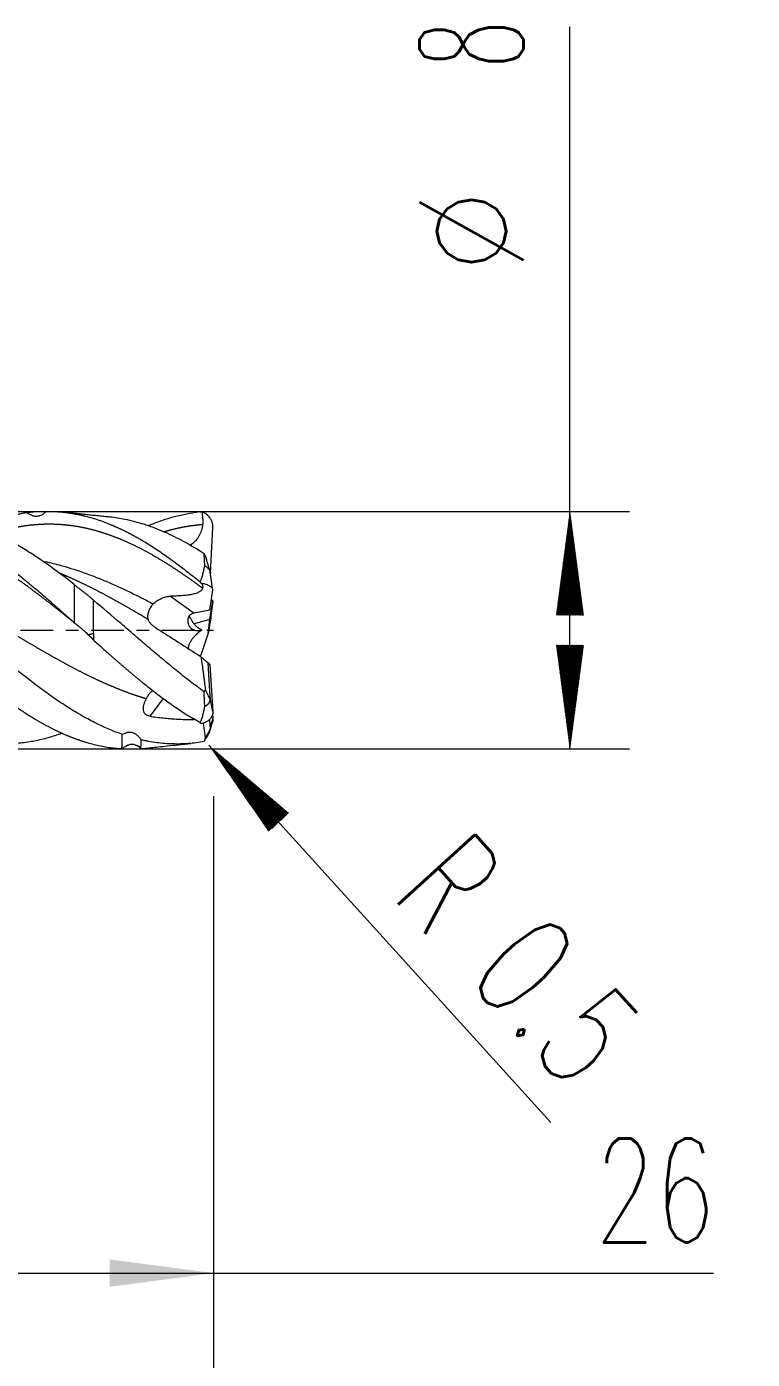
# Model space of a CAD drawing. Header units: millimetres. Extents: x -49 to 55, y -62 to 28.
# Drawn here: x 30.7 to 55.14, y -24.55 to 20.32 of the extents above; entities that cross this region are included whole.
import ezdxf

# ---------------------------------------------------------------- set-up
doc = ezdxf.new("R2010")
doc.units = ezdxf.units.MM
doc.linetypes.add('CENTER', pattern=[47.5, 22, -8.5, 8.5, -8.5])
for name, color, linetype in [('1', 4, 'Continuous'), ('2', 7, 'Continuous'), ('SK2', 7, 'Continuous'), ('SK4', 2, 'CENTER')]:
    doc.layers.add(name, color=color, linetype=linetype)
doc.styles.add('iso_b_vert', font='simplex.shx')
doc.dimstyles.get("Standard").update_dxf_attribs({"dimtxt": 0.18, "dimasz": 0.18, "dimexe": 0.18, "dimexo": 0.0625, "dimgap": 0.09, "dimtad": 1, "dimzin": 0, "dimdsep": 52, "dimtxsty": 'Standard', "dimcen": 0.09, "dimadec": 0, "dimazin": 0, "dimtfac": 1, "dimtdec": 4, "dimtofl": 0, "dimtmove": 0, "dimatfit": 3, "dimfxl": 1, "dimtolj": 1, "dimtzin": 0, "dimarcsym": 0})

# ---------------------------------------------------------------- blocks, each defined once
blk = doc.blocks.new('_U0')
at = {"layer": 'SK2', "lineweight": 13}
for p, q in [((0, -1.5875), (0, -45.142813)), ((37, -5.6375), (37, -45.142813)), ((37, -43.142813), (0, -43.142813))]:
    blk.add_line(p, q, dxfattribs=at)
at = {"layer": 'SK2', "lineweight": 18}
for points in [[(0, -43.142813), (3.499998, -42.682029), (3.500002, -43.603596)], [(37, -43.142813), (33.500002, -43.603596), (33.499998, -42.682029)]]:
    blk.add_solid(points, dxfattribs=at)
at = {"layer": 'SK2', "lineweight": 18, "insert": (16.595034, -42.110179), "char_height": 3.5, "attachment_point": 7, "line_spacing_factor": 1.084337, "style": 'iso_b_vert'}
blk.add_mtext('\\W0.6740;37', dxfattribs=at)
blk = doc.blocks.new('_U1')
at = {"layer": '2', "lineweight": 13}
for p, q in [((11, -5.6375), (11, -23.642813)), ((37, -5.6375), (37, -23.642813)), ((11, -21.642813), (53.838117, -21.642813))]:
    blk.add_line(p, q, dxfattribs=at)
at = {"layer": '2', "lineweight": 18}
for points in [[(11, -21.642813), (14.499998, -21.182029), (14.500002, -22.103596)], [(37, -21.642813), (33.500002, -22.103596), (33.499998, -21.182029)]]:
    blk.add_solid(points, dxfattribs=at)
at = {"layer": '2', "lineweight": 18, "insert": (49.842684, -20.610179), "char_height": 3.5, "attachment_point": 7, "line_spacing_factor": 1.084337, "style": 'iso_b_vert'}
blk.add_mtext('\\W0.6740;26', dxfattribs=at)
blk = doc.blocks.new('_U2')
at = {"layer": 'SK2', "lineweight": 13}
for p, q in [((0.997679, -5.3875), (0.997679, -38.142813)), ((37, -5.6375), (37, -38.142813)), ((37, -36.142813), (0.997679, -36.142813))]:
    blk.add_line(p, q, dxfattribs=at)
at = {"layer": 'SK2', "lineweight": 18}
for points in [[(0.997679, -36.142813), (4.497677, -35.682029), (4.497681, -36.603596)], [(37, -36.142813), (33.500002, -36.603596), (33.499998, -35.682029)]]:
    blk.add_solid(points, dxfattribs=at)
at = {"layer": 'SK2', "lineweight": 18, "insert": (17.093873, -35.110179), "char_height": 3.5, "attachment_point": 7, "line_spacing_factor": 1.084337, "style": 'iso_b_vert'}
blk.add_mtext('\\W0.6740;36', dxfattribs=at)

msp = doc.modelspace()

# ---------------------------------------------------------------- hatches: boundary and pattern name
at = {"layer": '2', "lineweight": 13}
h = msp.add_hatch(dxfattribs=at)
h.set_pattern_fill('ANSI31', color=256, scale=0.0062, style=0)
h.paths.add_polyline_path([(49, 4), (49.461, 0.5), (48.539, 0.5)])
h = msp.add_hatch(dxfattribs=at)
h.set_pattern_fill('ANSI31', color=256, scale=0.0062, style=0)
h.paths.add_polyline_path([(49, -4), (48.539, -0.5), (49.461, -0.5)])
at = {"layer": 'SK2', "lineweight": 13}
h = msp.add_hatch(dxfattribs=at)
h.set_pattern_fill('ANSI31', color=256, scale=0.0062, style=0)
h.paths.add_polyline_path([(36.836, -3.87), (39.529, -6.152), (38.847, -6.772)])

# ---------------------------------------------------------------- linework, layer by layer
at = {"layer": '1', "lineweight": 18}
for p, q in [((36.89, 1.92), (36.972, 3.461)), ((36.872, 0.669), (36.972, 1.353)), ((36.869, 0.37), (36.972, 0.963)), ((36.872, 0.669), (36.342, 0.57)), ((36.362, 0.22), (36.869, 0.37)), ((36.811, -0.118), (36.869, 0.37)), ((36.886, 0.308), (36.811, -0.118)), ((36.574, -0.83), (36.811, -0.118)), ((36.574, -0.896), (36.811, -1.096)), ((36.811, -1.096), (36.869, -1.171)), ((36.886, -2.237), (36.811, -1.096)), ((36.869, -1.171), (36.972, -2.741)), ((36.886, -3.187), (36.874, -2.998)), ((36.962, -2.81), (36.972, -2.975))]:
    msp.add_line(p, q, dxfattribs=at)
at = {"layer": '1', "lineweight": 13}
for p, q in [((35.546, 1.143), (36.342, 0.57)), ((36.333, 0.233), (36.362, 0.22)), ((35.299, -2.295), (34.852, -2.898))]:
    msp.add_line(p, q, dxfattribs=at)
at = {"layer": '1', "lineweight": 18}
msp.add_ellipse((36.496, -0.174), major_axis=(0.168, -0.741), ratio=0.694385, start_param=3.114571, end_param=-3.004277, dxfattribs=at)
for points, degree, knots in [([(24.951, 3.957), (25.227, 3.993), (25.5, 4.007), (26.048, 3.987), (26.322, 3.955), (26.634, 3.893), (26.668, 3.886), (26.738, 3.87), (26.772, 3.862), (26.877, 3.837), (27.085, 3.783), (27.292, 3.716), (27.5, 3.641), (27.569, 3.615), (27.708, 3.56), (27.777, 3.531), (27.986, 3.44), (28.124, 3.374), (28.332, 3.269), (28.402, 3.232), (28.541, 3.157), (28.61, 3.118), (28.818, 2.998), (28.957, 2.914), (29.235, 2.737), (29.374, 2.644), (29.651, 2.452), (29.79, 2.352), (30.068, 2.145), (30.207, 2.038), (30.484, 1.819), (30.623, 1.707), (30.9, 1.478), (31.039, 1.361), (31.317, 1.123), (31.456, 1.002), (31.595, 0.88)], 3, [0, 0, 0, 0, 0.125, 0.125, 0.25, 0.25, 0.265625, 0.265625, 0.28125, 0.28125, 0.3125, 0.375, 0.375, 0.40625, 0.40625, 0.4375, 0.4375, 0.5, 0.5, 0.53125, 0.53125, 0.5625, 0.5625, 0.625, 0.625, 0.6875, 0.6875, 0.75, 0.75, 0.8125, 0.8125, 0.875, 0.875, 0.9375, 0.9375, 1, 1, 1, 1]), ([(32.306, 1.535), (31.998, 1.778), (31.693, 2.008), (31.236, 2.33), (31.083, 2.433), (30.778, 2.631), (30.625, 2.725), (30.394, 2.86), (30.317, 2.904), (30.202, 2.968), (30.163, 2.989), (30.086, 3.03), (29.893, 3.132), (29.701, 3.224), (29.396, 3.359), (29.243, 3.42), (28.939, 3.531), (28.786, 3.58), (28.481, 3.666), (28.328, 3.703), (28.097, 3.748), (28.02, 3.761), (27.905, 3.779), (27.866, 3.784), (27.789, 3.794), (27.74, 3.8), (27.692, 3.805), (27.683, 3.806)], 3, [0, 0, 0, 0, 0.198758, 0.198758, 0.298137, 0.298137, 0.397516, 0.397516, 0.447205, 0.447205, 0.47205, 0.47205, 0.496894, 0.596273, 0.596273, 0.695652, 0.695652, 0.795031, 0.795031, 0.89441, 0.89441, 0.944099, 0.944099, 0.968944, 0.968944, 0.993789, 1, 1, 1, 1]), ([(31.168, 3.861), (31.13, 3.845), (31.09, 3.835), (31.04, 3.83), (31.03, 3.83), (31.01, 3.83), (31, 3.83), (30.969, 3.833), (30.949, 3.837), (30.92, 3.846), (30.91, 3.849), (30.896, 3.855), (30.891, 3.857), (30.881, 3.862), (30.877, 3.864), (30.853, 3.876), (30.834, 3.885), (30.777, 3.912), (30.74, 3.931), (30.702, 3.948)], 3, [0, 0, 0, 0, 0.25, 0.25, 0.3125, 0.3125, 0.375, 0.375, 0.5, 0.5, 0.5625, 0.5625, 0.59375, 0.59375, 0.625, 0.625, 0.75, 0.75, 1, 1, 1, 1]), ([(31.168, 3.861), (31.186, 3.868), (31.203, 3.876), (31.236, 3.895), (31.252, 3.906), (31.283, 3.929), (31.298, 3.942), (31.326, 3.969), (31.339, 3.984), (31.351, 4)], 3, [0, 0, 0, 0, 0.25, 0.25, 0.5, 0.5, 0.75, 0.75, 1, 1, 1, 1]), ([(31.595, 3.997), (31.606, 3.996), (31.628, 3.996), (31.662, 3.994), (31.696, 3.992), (31.73, 3.99), (31.764, 3.988), (31.799, 3.985), (31.833, 3.983), (31.867, 3.98), (31.902, 3.976), (31.936, 3.973), (31.971, 3.969), (32.006, 3.965), (32.041, 3.961), (32.076, 3.956), (32.111, 3.951), (32.146, 3.946), (32.181, 3.941), (32.217, 3.935), (32.252, 3.93), (32.288, 3.924), (32.324, 3.917), (32.36, 3.91), (32.396, 3.903), (32.432, 3.896), (32.468, 3.889), (32.504, 3.881), (32.541, 3.873), (32.577, 3.865), (32.614, 3.856), (32.651, 3.847), (32.675, 3.841), (32.688, 3.838)], 3, [0, 0, 0, 0, 0.030852, 0.061791, 0.09282, 0.123938, 0.155145, 0.186443, 0.217831, 0.249311, 0.280883, 0.312547, 0.344304, 0.376155, 0.408101, 0.440141, 0.472276, 0.504508, 0.536836, 0.569262, 0.601786, 0.634409, 0.667132, 0.699955, 0.732878, 0.765904, 0.799032, 0.832264, 0.865599, 0.89904, 0.932587, 0.96624, 1, 1, 1, 1]), ([(32.688, 3.838), (32.762, 3.819), (32.836, 3.798), (32.984, 3.755), (33.058, 3.731), (33.28, 3.656), (33.428, 3.599), (33.576, 3.537)], 3, [0, 0, 0, 0, 0.25, 0.25, 0.5, 0.5, 1, 1, 1, 1]), ([(36.674, 2.578), (36.452, 2.72), (36.231, 2.851), (35.789, 3.092), (35.569, 3.201), (35.237, 3.347), (35.126, 3.392), (34.959, 3.456), (34.903, 3.477), (34.791, 3.516), (34.735, 3.535), (34.456, 3.626), (34.235, 3.684), (33.84, 3.763), (33.668, 3.789), (33.495, 3.806)], 3, [0, 0, 0, 0, 0.209101, 0.209101, 0.418202, 0.418202, 0.522753, 0.522753, 0.575028, 0.575028, 0.627303, 0.627303, 0.836405, 0.836405, 1, 1, 1, 1]), ([(34.798, 3.518), (34.881, 3.554), (34.964, 3.588), (35.118, 3.647), (35.188, 3.672), (35.327, 3.72), (35.397, 3.743), (35.537, 3.786), (35.607, 3.805), (35.747, 3.842), (35.817, 3.859), (36.026, 3.906), (36.166, 3.932), (36.306, 3.951)], 3, [0, 0, 0, 0, 0.166044, 0.166044, 0.305037, 0.305037, 0.444029, 0.444029, 0.583022, 0.583022, 0.722015, 0.722015, 1, 1, 1, 1]), ([(36.972, 3.461), (36.974, 3.49), (36.973, 3.519), (36.966, 3.576), (36.96, 3.604), (36.943, 3.66), (36.932, 3.686), (36.914, 3.725), (36.907, 3.737), (36.892, 3.762), (36.884, 3.774), (36.859, 3.809), (36.84, 3.831), (36.799, 3.871), (36.777, 3.889), (36.73, 3.922), (36.705, 3.936), (36.653, 3.96), (36.626, 3.969), (36.598, 3.976)], 3, [0, 0, 0, 0, 0.125, 0.125, 0.25, 0.25, 0.375, 0.375, 0.4375, 0.4375, 0.5, 0.5, 0.625, 0.625, 0.75, 0.75, 0.875, 0.875, 1, 1, 1, 1]), ([(36.598, 3.976), (36.605, 3.942), (36.611, 3.908), (36.621, 3.839), (36.625, 3.804), (36.633, 3.7), (36.634, 3.63), (36.627, 3.561)], 3, [0, 0, 0, 0, 0.25, 0.25, 0.5, 0.5, 1, 1, 1, 1]), ([(24.06, 3.351), (24.091, 3.36), (24.194, 3.388), (24.37, 3.432), (24.594, 3.481), (24.891, 3.53), (25.206, 3.563), (25.521, 3.579), (25.812, 3.578), (26.127, 3.559), (26.442, 3.524), (26.757, 3.469), (27.072, 3.398), (27.387, 3.309), (27.702, 3.203), (27.993, 3.092), (28.308, 2.956), (28.623, 2.806), (28.938, 2.641), (29.228, 2.477), (29.543, 2.288), (29.858, 2.087), (30.149, 1.893), (30.464, 1.673), (30.803, 1.426), (31.118, 1.19), (31.409, 0.966), (31.706, 0.734), (31.93, 0.556), (32.082, 0.435), (32.185, 0.352), (32.239, 0.309)], 5, [0, 0, 0, 0, 0, 0, 0.018678, 0.063113, 0.107547, 0.13717, 0.181605, 0.211228, 0.255662, 0.285285, 0.32972, 0.374154, 0.403777, 0.448212, 0.477835, 0.522269, 0.551892, 0.596327, 0.640761, 0.670384, 0.700007, 0.744442, 0.788876, 0.818499, 0.862934, 0.907368, 0.936991, 0.966614, 1, 1, 1, 1, 1, 1]), ([(29.615, 3.272), (29.649, 3.283), (29.756, 3.317), (29.936, 3.37), (30.164, 3.429), (30.464, 3.491), (30.803, 3.542), (31.118, 3.57), (31.409, 3.58), (31.724, 3.574), (32.039, 3.55), (32.33, 3.512), (32.645, 3.454), (32.96, 3.378), (33.275, 3.286), (33.566, 3.186), (33.88, 3.062), (34.195, 2.923), (34.51, 2.769), (34.825, 2.602), (35.14, 2.42), (35.455, 2.227), (35.746, 2.039), (36.048, 1.834), (36.278, 1.673), (36.459, 1.542), (36.567, 1.462), (36.627, 1.418)], 5, [0, 0, 0, 0, 0, 0, 0.02429, 0.076122, 0.127955, 0.16251, 0.214343, 0.266176, 0.300731, 0.335286, 0.387119, 0.438952, 0.473507, 0.52534, 0.559895, 0.611728, 0.646283, 0.698116, 0.749949, 0.784504, 0.836337, 0.870892, 0.922725, 0.95728, 1, 1, 1, 1, 1, 1]), ([(33.576, 3.537), (33.587, 3.532), (33.61, 3.523), (33.644, 3.508), (33.677, 3.494), (33.711, 3.479), (33.744, 3.464), (33.777, 3.449), (33.81, 3.434), (33.842, 3.419), (33.874, 3.404), (33.906, 3.388), (33.938, 3.373), (33.97, 3.358), (34.001, 3.342), (34.032, 3.327), (34.063, 3.311), (34.094, 3.296), (34.124, 3.28), (34.154, 3.265), (34.184, 3.249), (34.214, 3.233), (34.243, 3.218), (34.272, 3.202), (34.301, 3.186), (34.33, 3.171), (34.358, 3.155), (34.387, 3.139), (34.414, 3.124), (34.442, 3.108), (34.47, 3.093), (34.497, 3.077), (34.524, 3.061), (34.55, 3.046), (34.577, 3.031), (34.603, 3.015), (34.62, 3.005), (34.629, 3)], 3, [0, 0, 0, 0, 0.032398, 0.06458, 0.096546, 0.128295, 0.159826, 0.191138, 0.222231, 0.253103, 0.283753, 0.314181, 0.344386, 0.374367, 0.404122, 0.433652, 0.462955, 0.49203, 0.520877, 0.549494, 0.577881, 0.606036, 0.633959, 0.66165, 0.689106, 0.716327, 0.743313, 0.770062, 0.796573, 0.822846, 0.848879, 0.874672, 0.900224, 0.925533, 0.9506, 0.975422, 1, 1, 1, 1]), ([(35.315, 3.309), (35.348, 3.319), (35.429, 3.343), (35.583, 3.387), (35.786, 3.437), (36.048, 3.491), (36.278, 3.526), (36.459, 3.546), (36.567, 3.556), (36.627, 3.561)], 5, [0, 0, 0, 0, 0, 0, 0.125484, 0.310126, 0.587089, 0.771731, 1, 1, 1, 1, 1, 1]), ([(36.627, 3.561), (36.621, 3.495), (36.609, 3.43), (36.583, 3.335), (36.572, 3.304), (36.553, 3.258), (36.546, 3.243), (36.532, 3.213), (36.495, 3.139), (36.447, 3.073), (36.381, 2.999), (36.358, 2.975), (36.309, 2.931), (36.284, 2.909), (36.237, 2.874), (36.216, 2.859), (36.195, 2.844)], 3, [0, 0, 0, 0, 0.227454, 0.227454, 0.34118, 0.34118, 0.398044, 0.398044, 0.454907, 0.682361, 0.682361, 0.796088, 0.796088, 0.909814, 0.909814, 1, 1, 1, 1]), ([(34.629, 3), (34.769, 2.916), (34.908, 2.829), (35.118, 2.691), (35.188, 2.644), (35.327, 2.549), (35.397, 2.5), (35.537, 2.4), (35.607, 2.35), (35.747, 2.247), (35.817, 2.194), (36.026, 2.035), (36.166, 1.925), (36.306, 1.813)], 3, [0, 0, 0, 0, 0.25, 0.25, 0.375, 0.375, 0.5, 0.5, 0.625, 0.625, 0.75, 0.75, 1, 1, 1, 1]), ([(31.246, 2.326), (31.431, 2.288), (31.616, 2.244), (32.062, 2.125), (32.324, 2.043), (32.654, 1.928), (32.72, 1.904), (32.852, 1.855), (33.049, 1.78), (33.51, 1.593), (33.904, 1.414), (34.234, 1.255), (34.3, 1.223), (34.432, 1.158), (34.63, 1.059), (34.827, 0.957), (34.959, 0.888)], 3, [0, 0, 0, 0, 0.150923, 0.150923, 0.363193, 0.363193, 0.41626, 0.41626, 0.469327, 0.575462, 0.787731, 0.787731, 0.840798, 0.840798, 0.893865, 1, 1, 1, 1]), ([(36.715, 2.508), (36.713, 2.513), (36.711, 2.518), (36.706, 2.528), (36.703, 2.534), (36.696, 2.546), (36.692, 2.552), (36.684, 2.565), (36.679, 2.571), (36.674, 2.578)], 3, [0, 0, 0, 0, 0.25, 0.25, 0.5, 0.5, 0.75, 0.75, 1, 1, 1, 1]), ([(36.704, 2.174), (36.697, 2.246), (36.693, 2.316), (36.688, 2.417), (36.686, 2.45), (36.681, 2.515), (36.678, 2.547), (36.674, 2.578)], 3, [0, 0, 0, 0, 0.5, 0.5, 0.75, 0.75, 1, 1, 1, 1]), ([(26.43, 1.936), (26.431, 1.936), (26.48, 1.916), (26.602, 1.865), (26.773, 1.792), (27.016, 1.682), (27.307, 1.544), (27.622, 1.387), (27.937, 1.223), (28.252, 1.053), (28.567, 0.878), (28.882, 0.698), (29.197, 0.514), (29.487, 0.342), (29.802, 0.155), (30.117, -0.033), (30.432, -0.222), (30.723, -0.394), (31.038, -0.579), (31.353, -0.762), (31.644, -0.927), (31.959, -1.101), (32.298, -1.282), (32.613, -1.444), (32.904, -1.587), (33.219, -1.733), (33.534, -1.872), (33.824, -1.992), (34.127, -2.107), (34.382, -2.195), (34.563, -2.253), (34.672, -2.286), (34.733, -2.304)], 5, [0, 0, 0, 0, 0, 0, 0.000518, 0.029701, 0.073477, 0.10266, 0.146435, 0.175619, 0.219394, 0.263169, 0.292353, 0.336128, 0.365312, 0.409087, 0.43827, 0.482046, 0.525821, 0.555005, 0.584188, 0.627963, 0.671739, 0.700922, 0.744697, 0.788473, 0.817656, 0.84684, 0.890615, 0.93439, 0.963574, 1, 1, 1, 1, 1, 1]), ([(33.906, -3.502), (33.601, -3.395), (33.296, -3.263), (32.836, -3.032), (32.683, -2.948), (32.49, -2.837), (32.451, -2.815), (32.374, -2.769), (32.258, -2.7), (31.989, -2.533), (31.76, -2.38), (31.455, -2.168), (31.303, -2.058), (30.845, -1.717), (30.539, -1.476), (30.192, -1.192), (30.153, -1.161), (30.076, -1.097), (29.96, -1.001), (29.845, -0.905), (29.615, -0.711), (29.462, -0.581), (29.157, -0.32), (29.005, -0.188), (28.7, 0.075), (28.547, 0.207), (28.241, 0.47), (28.087, 0.601), (27.894, 0.765), (27.856, 0.797), (27.778, 0.862), (27.74, 0.895), (27.624, 0.991), (27.547, 1.055), (27.317, 1.245), (27.165, 1.369), (26.859, 1.612), (26.707, 1.73), (26.554, 1.846)], 3, [0, 0, 0, 0, 0.125, 0.125, 0.1875, 0.1875, 0.203125, 0.203125, 0.21875, 0.25, 0.3125, 0.3125, 0.375, 0.375, 0.5, 0.5, 0.515625, 0.515625, 0.53125, 0.5625, 0.5625, 0.625, 0.625, 0.6875, 0.6875, 0.75, 0.75, 0.8125, 0.8125, 0.828125, 0.828125, 0.84375, 0.84375, 0.875, 0.875, 0.9375, 0.9375, 1, 1, 1, 1]), ([(31.776, 1.938), (31.822, 1.919), (31.917, 1.88), (32.084, 1.808), (32.324, 1.702), (32.613, 1.566), (32.904, 1.422), (33.219, 1.259), (33.534, 1.09), (33.824, 0.929), (34.139, 0.751), (34.407, 0.596), (34.601, 0.482), (34.723, 0.41), (34.796, 0.366), (34.797, 0.366)], 5, [0, 0, 0, 0, 0, 0, 0.076635, 0.156828, 0.277117, 0.397407, 0.4776, 0.557793, 0.678083, 0.798372, 0.878566, 0.998855, 1, 1, 1, 1, 1, 1]), ([(36.538, 1.624), (36.541, 1.626), (36.544, 1.628), (36.548, 1.633), (36.551, 1.636), (36.556, 1.644), (36.559, 1.649), (36.568, 1.666), (36.573, 1.678), (36.582, 1.701), (36.586, 1.713), (36.594, 1.737), (36.598, 1.749), (36.609, 1.785), (36.615, 1.808), (36.628, 1.856), (36.634, 1.879), (36.652, 1.949), (36.664, 1.995), (36.685, 2.086), (36.695, 2.13), (36.704, 2.174)], 3, [0, 0, 0, 0, 0.015625, 0.015625, 0.03125, 0.03125, 0.0625, 0.0625, 0.125, 0.125, 0.1875, 0.1875, 0.25, 0.25, 0.375, 0.375, 0.5, 0.5, 0.75, 0.75, 1, 1, 1, 1]), ([(36.704, 2.174), (36.707, 2.172), (36.712, 2.168), (36.721, 2.162), (36.729, 2.156), (36.74, 2.148), (36.753, 2.138), (36.768, 2.127), (36.782, 2.115), (36.795, 2.103), (36.807, 2.092), (36.818, 2.081), (36.829, 2.07), (36.838, 2.059), (36.847, 2.048), (36.855, 2.038), (36.862, 2.028), (36.868, 2.018), (36.873, 2.008), (36.877, 1.999), (36.881, 1.99), (36.883, 1.984), (36.884, 1.981)], 3, [0, 0, 0, 0, 0.030966, 0.061401, 0.091304, 0.120679, 0.179929, 0.238581, 0.29664, 0.354113, 0.411007, 0.467325, 0.523072, 0.578257, 0.632885, 0.686957, 0.740475, 0.793443, 0.845871, 0.897768, 0.949143, 1, 1, 1, 1]), ([(36.884, 1.981), (36.885, 1.975), (36.886, 1.969), (36.888, 1.957), (36.889, 1.951), (36.89, 1.943), (36.89, 1.94), (36.89, 1.935), (36.89, 1.933), (36.891, 1.927), (36.891, 1.924), (36.89, 1.921)], 3, [0, 0, 0, 0, 0.25, 0.25, 0.5, 0.5, 0.625, 0.625, 0.75, 0.75, 1, 1, 1, 1]), ([(32.306, 1.535), (32.306, 1.436), (32.305, 1.334), (32.305, 1.178), (32.305, 1.126), (32.304, 1.02), (32.304, 0.966), (32.304, 0.805), (32.303, 0.696), (32.302, 0.476), (32.302, 0.364), (32.302, 0.251)], 3, [0, 0, 0, 0, 0.25, 0.25, 0.375, 0.375, 0.5, 0.5, 0.75, 0.75, 1, 1, 1, 1]), ([(32.306, 1.535), (32.335, 1.511), (32.364, 1.487), (32.408, 1.451), (32.422, 1.44), (32.452, 1.416), (32.466, 1.405), (32.489, 1.388), (32.496, 1.382), (32.511, 1.371), (32.518, 1.365), (32.541, 1.348), (32.556, 1.336), (32.579, 1.319), (32.587, 1.313), (32.602, 1.301), (32.61, 1.295), (32.633, 1.278), (32.648, 1.266), (32.677, 1.243), (32.692, 1.232), (32.72, 1.209), (32.734, 1.198), (32.775, 1.164), (32.801, 1.143), (32.85, 1.101), (32.873, 1.081), (32.906, 1.052), (32.917, 1.043), (32.936, 1.025), (32.946, 1.016), (32.955, 1.007)], 3, [0, 0, 0, 0, 0.125, 0.125, 0.1875, 0.1875, 0.25, 0.25, 0.28125, 0.28125, 0.3125, 0.3125, 0.375, 0.375, 0.40625, 0.40625, 0.4375, 0.4375, 0.5, 0.5, 0.5625, 0.5625, 0.625, 0.625, 0.75, 0.75, 0.875, 0.875, 0.9375, 0.9375, 1, 1, 1, 1]), ([(36.627, 1.418), (36.621, 1.394), (36.609, 1.371), (36.583, 1.339), (36.572, 1.328), (36.553, 1.313), (36.546, 1.308), (36.532, 1.298), (36.495, 1.274), (36.447, 1.253), (36.381, 1.232), (36.358, 1.225), (36.309, 1.213), (36.284, 1.207), (36.206, 1.191), (36.151, 1.183), (36.065, 1.172), (36.036, 1.169), (35.976, 1.163), (35.947, 1.161), (35.856, 1.154), (35.795, 1.151), (35.672, 1.146), (35.609, 1.144), (35.546, 1.143)], 3, [0, 0, 0, 0, 0.125, 0.125, 0.1875, 0.1875, 0.21875, 0.21875, 0.25, 0.375, 0.375, 0.4375, 0.4375, 0.5, 0.5, 0.625, 0.625, 0.6875, 0.6875, 0.75, 0.75, 0.875, 0.875, 1, 1, 1, 1]), ([(36.972, 1.353), (36.974, 1.363), (36.973, 1.374), (36.966, 1.395), (36.96, 1.406), (36.943, 1.428), (36.932, 1.439), (36.914, 1.455), (36.907, 1.46), (36.892, 1.47), (36.884, 1.475), (36.859, 1.49), (36.84, 1.5), (36.799, 1.518), (36.777, 1.526), (36.73, 1.542), (36.705, 1.55), (36.653, 1.563), (36.626, 1.568), (36.598, 1.573)], 3, [0, 0, 0, 0, 0.125, 0.125, 0.25, 0.25, 0.375, 0.375, 0.4375, 0.4375, 0.5, 0.5, 0.625, 0.625, 0.75, 0.75, 0.875, 0.875, 1, 1, 1, 1]), ([(36.598, 1.573), (36.605, 1.56), (36.611, 1.547), (36.621, 1.521), (36.625, 1.508), (36.633, 1.469), (36.634, 1.443), (36.627, 1.418)], 3, [0, 0, 0, 0, 0.25, 0.25, 0.5, 0.5, 1, 1, 1, 1]), ([(32.952, -0.106), (32.953, 0.085), (32.953, 0.274), (32.954, 0.507), (32.954, 0.553), (32.954, 0.645), (32.954, 0.783), (32.955, 0.918), (32.955, 1.007)], 3, [0, 0, 0, 0, 0.5, 0.5, 0.625, 0.625, 0.75, 1, 1, 1, 1]), ([(36.674, -2.072), (36.518, -1.959), (36.364, -1.843), (36.054, -1.605), (35.9, -1.483), (35.591, -1.233), (35.437, -1.106), (35.204, -0.912), (35.127, -0.847), (34.971, -0.716), (34.893, -0.65), (34.776, -0.55), (34.737, -0.516), (34.658, -0.449), (34.541, -0.349), (34.269, -0.115), (34.037, 0.086), (33.573, 0.485), (33.265, 0.749), (32.955, 1.007)], 3, [0, 0, 0, 0, 0.125, 0.125, 0.25, 0.25, 0.375, 0.375, 0.4375, 0.4375, 0.5, 0.5, 0.53125, 0.53125, 0.5625, 0.625, 0.75, 0.75, 1, 1, 1, 1]), ([(34.959, 0.888), (34.978, 0.904), (34.999, 0.92), (35.041, 0.952), (35.064, 0.968), (35.133, 1.013), (35.18, 1.041), (35.243, 1.07), (35.256, 1.076), (35.281, 1.087), (35.294, 1.092), (35.333, 1.106), (35.359, 1.114), (35.412, 1.128), (35.439, 1.133), (35.492, 1.141), (35.519, 1.143), (35.546, 1.143)], 3, [0, 0, 0, 0, 0.125, 0.125, 0.25, 0.25, 0.5, 0.5, 0.5625, 0.5625, 0.625, 0.625, 0.75, 0.75, 0.875, 0.875, 1, 1, 1, 1]), ([(36.972, 0.963), (36.974, 0.971), (36.973, 0.98), (36.966, 0.996), (36.96, 1.004), (36.945, 1.017), (36.938, 1.023), (36.93, 1.028)], 3, [0, 0, 0, 0, 0.369412, 0.369412, 0.738823, 0.738823, 1, 1, 1, 1]), ([(26.551, 0.609), (26.604, 0.563), (26.656, 0.516), (26.761, 0.422), (26.814, 0.375), (26.971, 0.233), (27.181, 0.045), (27.391, -0.144), (27.601, -0.333), (27.706, -0.427), (27.916, -0.615), (28.021, -0.708), (28.231, -0.894), (28.336, -0.986), (28.546, -1.168), (28.651, -1.258), (28.862, -1.436), (28.967, -1.524), (29.177, -1.698), (29.282, -1.783), (29.493, -1.95), (29.598, -2.033), (29.808, -2.193), (29.913, -2.272), (30.071, -2.387), (30.123, -2.425), (30.228, -2.499), (30.386, -2.609), (30.543, -2.715), (30.754, -2.851), (30.859, -2.916), (31.069, -3.043), (31.174, -3.103), (31.384, -3.219), (31.49, -3.275), (31.595, -3.327)], 3, [0, 0, 0, 0, 0.03125, 0.03125, 0.0625, 0.0625, 0.125, 0.1875, 0.1875, 0.25, 0.25, 0.3125, 0.3125, 0.375, 0.375, 0.4375, 0.4375, 0.5, 0.5, 0.5625, 0.5625, 0.625, 0.625, 0.6875, 0.6875, 0.71875, 0.71875, 0.75, 0.8125, 0.8125, 0.875, 0.875, 0.9375, 0.9375, 1, 1, 1, 1]), ([(31.595, 0.88), (31.607, 0.87), (31.631, 0.848), (31.667, 0.817), (31.704, 0.784), (31.74, 0.752), (31.777, 0.72), (31.814, 0.687), (31.85, 0.654), (31.887, 0.622), (31.924, 0.589), (31.962, 0.555), (31.999, 0.522), (32.036, 0.489), (32.074, 0.455), (32.112, 0.421), (32.149, 0.388), (32.187, 0.354), (32.225, 0.319), (32.264, 0.285), (32.289, 0.262), (32.302, 0.251)], 3, [0, 0, 0, 0, 0.051166, 0.102489, 0.153969, 0.205609, 0.257408, 0.309369, 0.361491, 0.413776, 0.466226, 0.51884, 0.571621, 0.62457, 0.677687, 0.730974, 0.784432, 0.838062, 0.891866, 0.945845, 1, 1, 1, 1]), ([(34.797, 0.366), (34.791, 0.387), (34.788, 0.408), (34.784, 0.449), (34.784, 0.47), (34.787, 0.503), (34.788, 0.513), (34.791, 0.535), (34.793, 0.546), (34.8, 0.579), (34.806, 0.601), (34.821, 0.645), (34.83, 0.668), (34.845, 0.701), (34.85, 0.713), (34.861, 0.735), (34.867, 0.746), (34.885, 0.78), (34.899, 0.802), (34.927, 0.845), (34.942, 0.867), (34.959, 0.888)], 3, [0, 0, 0, 0, 0.125, 0.125, 0.25, 0.25, 0.3125, 0.3125, 0.375, 0.375, 0.5, 0.5, 0.625, 0.625, 0.6875, 0.6875, 0.75, 0.75, 0.875, 0.875, 1, 1, 1, 1]), ([(36.259, 0.545), (36.237, 0.535), (36.218, 0.523), (36.198, 0.505), (36.194, 0.501), (36.186, 0.493), (36.183, 0.489), (36.173, 0.477), (36.167, 0.469), (36.151, 0.443), (36.143, 0.425), (36.132, 0.387), (36.128, 0.368), (36.125, 0.331), (36.125, 0.312), (36.128, 0.284), (36.129, 0.274), (36.133, 0.256), (36.135, 0.247), (36.146, 0.202), (36.161, 0.168), (36.189, 0.122), (36.2, 0.108), (36.217, 0.087), (36.223, 0.081), (36.236, 0.068), (36.243, 0.063), (36.263, 0.046), (36.278, 0.036), (36.31, 0.019), (36.326, 0.012), (36.38, -0.006), (36.42, -0.011), (36.474, -0.011), (36.485, -0.011), (36.507, -0.01), (36.519, -0.009), (36.554, -0.006), (36.579, -0.003), (36.604, 0)], 3, [0, 0, 0, 0, 0.0625, 0.0625, 0.078125, 0.078125, 0.09375, 0.09375, 0.125, 0.125, 0.1875, 0.1875, 0.25, 0.25, 0.3125, 0.3125, 0.34375, 0.34375, 0.375, 0.375, 0.5, 0.5, 0.5625, 0.5625, 0.59375, 0.59375, 0.625, 0.625, 0.6875, 0.6875, 0.75, 0.75, 0.875, 0.875, 0.90625, 0.90625, 0.9375, 0.9375, 1, 1, 1, 1]), ([(36.604, 0), (36.578, 0.012), (36.553, 0.026), (36.505, 0.057), (36.458, 0.091), (36.416, 0.13), (36.385, 0.162), (36.375, 0.173), (36.356, 0.195), (36.346, 0.206), (36.319, 0.241), (36.302, 0.265), (36.277, 0.302), (36.27, 0.314), (36.254, 0.34), (36.247, 0.352), (36.219, 0.402), (36.201, 0.44), (36.185, 0.478)], 3, [0, 0, 0, 0, 0.13444, 0.13444, 0.268881, 0.403321, 0.403321, 0.470541, 0.470541, 0.537761, 0.537761, 0.672202, 0.672202, 0.739422, 0.739422, 0.806642, 0.806642, 1, 1, 1, 1]), ([(32.768, -0.142), (32.73, -0.106), (32.69, -0.071), (32.64, -0.027), (32.63, -0.019), (32.61, -0.001), (32.6, 0.007), (32.569, 0.033), (32.549, 0.05), (32.52, 0.074), (32.51, 0.082), (32.496, 0.094), (32.491, 0.097), (32.481, 0.105), (32.477, 0.109), (32.453, 0.128), (32.434, 0.143), (32.377, 0.189), (32.34, 0.22), (32.302, 0.251)], 3, [0, 0, 0, 0, 0.25, 0.25, 0.3125, 0.3125, 0.375, 0.375, 0.5, 0.5, 0.5625, 0.5625, 0.59375, 0.59375, 0.625, 0.625, 0.75, 0.75, 1, 1, 1, 1]), ([(35.04, 0.087), (35.012, 0.106), (34.984, 0.125), (34.945, 0.157), (34.932, 0.168), (34.908, 0.19), (34.896, 0.202), (34.864, 0.238), (34.846, 0.262), (34.823, 0.301), (34.816, 0.314), (34.805, 0.34), (34.801, 0.353), (34.797, 0.366)], 3, [0, 0, 0, 0, 0.25, 0.25, 0.375, 0.375, 0.5, 0.5, 0.75, 0.75, 0.875, 0.875, 1, 1, 1, 1]), ([(35.04, 0.087), (35.169, 0.006), (35.297, -0.076), (35.553, -0.239), (35.681, -0.321), (36.064, -0.567), (36.319, -0.731), (36.574, -0.896)], 3, [0, 0, 0, 0, 0.25, 0.25, 0.5, 0.5, 1, 1, 1, 1]), ([(32.768, -0.142), (32.786, -0.158), (32.803, -0.174), (32.836, -0.207), (32.852, -0.223), (32.883, -0.255), (32.898, -0.271), (32.926, -0.302), (32.939, -0.318), (32.951, -0.334)], 3, [0, 0, 0, 0, 0.25, 0.25, 0.5, 0.5, 0.75, 0.75, 1, 1, 1, 1]), ([(32.951, -0.334), (33.056, -0.427), (33.16, -0.52), (33.368, -0.705), (33.472, -0.797), (33.576, -0.889)], 3, [0, 0, 0, 0, 0.5, 0.5, 1, 1, 1, 1]), ([(36.604, 0), (36.591, -0.007), (36.579, -0.015), (36.555, -0.03), (36.52, -0.054), (36.466, -0.098), (36.425, -0.135), (36.396, -0.164), (36.387, -0.174), (36.368, -0.193), (36.359, -0.203), (36.333, -0.232), (36.317, -0.251), (36.294, -0.28), (36.287, -0.29), (36.272, -0.309), (36.265, -0.318), (36.232, -0.365), (36.21, -0.401), (36.183, -0.454), (36.175, -0.471), (36.162, -0.505), (36.157, -0.522), (36.149, -0.554), (36.147, -0.571), (36.146, -0.595), (36.146, -0.603), (36.146, -0.614), (36.147, -0.618), (36.147, -0.622)], 3, [0, 0, 0, 0, 0.04259, 0.04259, 0.085181, 0.170361, 0.255542, 0.255542, 0.298132, 0.298132, 0.340723, 0.340723, 0.425903, 0.425903, 0.468494, 0.468494, 0.511084, 0.511084, 0.681445, 0.681445, 0.766626, 0.766626, 0.851806, 0.851806, 0.936987, 0.936987, 0.979577, 0.979577, 1, 1, 1, 1]), ([(33.576, -0.889), (33.587, -0.899), (33.61, -0.919), (33.644, -0.948), (33.677, -0.978), (33.711, -1.007), (33.744, -1.036), (33.777, -1.064), (33.81, -1.093), (33.842, -1.121), (33.874, -1.149), (33.906, -1.176), (33.938, -1.204), (33.97, -1.231), (34.001, -1.258), (34.032, -1.284), (34.063, -1.31), (34.094, -1.336), (34.124, -1.362), (34.154, -1.388), (34.184, -1.413), (34.214, -1.438), (34.243, -1.463), (34.272, -1.487), (34.301, -1.511), (34.33, -1.535), (34.358, -1.559), (34.387, -1.582), (34.414, -1.605), (34.442, -1.628), (34.47, -1.65), (34.497, -1.672), (34.524, -1.694), (34.55, -1.716), (34.577, -1.738), (34.603, -1.759), (34.62, -1.773), (34.629, -1.78)], 3, [0, 0, 0, 0, 0.032398, 0.06458, 0.096546, 0.128295, 0.159826, 0.191138, 0.222231, 0.253103, 0.283753, 0.314181, 0.344386, 0.374367, 0.404122, 0.433652, 0.462955, 0.49203, 0.520877, 0.549494, 0.577881, 0.606036, 0.633959, 0.66165, 0.689106, 0.716327, 0.743313, 0.770062, 0.796573, 0.822846, 0.848879, 0.874672, 0.900224, 0.925533, 0.9506, 0.975422, 1, 1, 1, 1]), ([(36.574, -0.896), (36.588, -0.991), (36.602, -1.087), (36.622, -1.229), (36.628, -1.276), (36.641, -1.37), (36.647, -1.417), (36.66, -1.51), (36.665, -1.556), (36.677, -1.648), (36.682, -1.694), (36.698, -1.829), (36.707, -1.917), (36.715, -2.004)], 3, [0, 0, 0, 0, 0.25, 0.25, 0.375, 0.375, 0.5, 0.5, 0.625, 0.625, 0.75, 0.75, 1, 1, 1, 1]), ([(34.629, -1.78), (34.769, -1.892), (34.908, -2.002), (35.118, -2.163), (35.188, -2.215), (35.327, -2.319), (35.397, -2.37), (35.537, -2.47), (35.607, -2.519), (35.747, -2.616), (35.817, -2.663), (36.026, -2.802), (36.166, -2.891), (36.306, -2.975)], 3, [0, 0, 0, 0, 0.25, 0.25, 0.375, 0.375, 0.5, 0.5, 0.625, 0.625, 0.75, 0.75, 1, 1, 1, 1]), ([(34.733, -2.304), (34.743, -2.285), (34.753, -2.267), (34.774, -2.23), (34.785, -2.213), (34.82, -2.161), (34.845, -2.129), (34.88, -2.092), (34.887, -2.085), (34.901, -2.071), (34.921, -2.052), (34.942, -2.035), (34.955, -2.025)], 3, [0, 0, 0, 0, 0.170307, 0.170307, 0.340614, 0.340614, 0.681229, 0.681229, 0.766382, 0.766382, 0.851536, 1, 1, 1, 1]), ([(36.715, -2.004), (36.713, -2.011), (36.711, -2.018), (36.706, -2.032), (36.703, -2.038), (36.696, -2.049), (36.692, -2.055), (36.684, -2.064), (36.679, -2.068), (36.674, -2.072)], 3, [0, 0, 0, 0, 0.25, 0.25, 0.5, 0.5, 0.75, 0.75, 1, 1, 1, 1]), ([(36.704, -2.561), (36.697, -2.483), (36.693, -2.404), (36.688, -2.281), (36.686, -2.24), (36.681, -2.156), (36.678, -2.114), (36.674, -2.072)], 3, [0, 0, 0, 0, 0.5, 0.5, 0.75, 0.75, 1, 1, 1, 1]), ([(34.852, -2.898), (34.823, -2.893), (34.796, -2.887), (34.764, -2.873), (34.758, -2.87), (34.746, -2.863), (34.728, -2.853), (34.712, -2.84), (34.697, -2.825), (34.692, -2.82), (34.684, -2.809), (34.679, -2.803), (34.668, -2.785), (34.661, -2.772), (34.651, -2.744), (34.646, -2.73), (34.64, -2.7), (34.638, -2.685), (34.636, -2.654), (34.636, -2.639), (34.638, -2.607), (34.639, -2.591), (34.645, -2.545), (34.652, -2.514), (34.665, -2.468), (34.67, -2.453), (34.68, -2.422), (34.686, -2.407), (34.704, -2.362), (34.718, -2.333), (34.733, -2.304)], 3, [0, 0, 0, 0, 0.125, 0.125, 0.15625, 0.15625, 0.1875, 0.25, 0.25, 0.28125, 0.28125, 0.3125, 0.3125, 0.375, 0.375, 0.4375, 0.4375, 0.5, 0.5, 0.5625, 0.5625, 0.625, 0.625, 0.75, 0.75, 0.8125, 0.8125, 0.875, 0.875, 1, 1, 1, 1]), ([(36.538, -3.111), (36.541, -3.109), (36.544, -3.106), (36.548, -3.102), (36.551, -3.099), (36.556, -3.092), (36.559, -3.087), (36.568, -3.071), (36.573, -3.061), (36.582, -3.039), (36.586, -3.028), (36.594, -3.006), (36.598, -2.995), (36.609, -2.962), (36.615, -2.94), (36.628, -2.894), (36.634, -2.871), (36.652, -2.802), (36.664, -2.755), (36.685, -2.659), (36.695, -2.611), (36.704, -2.561)], 3, [0, 0, 0, 0, 0.015625, 0.015625, 0.03125, 0.03125, 0.0625, 0.0625, 0.125, 0.125, 0.1875, 0.1875, 0.25, 0.25, 0.375, 0.375, 0.5, 0.5, 0.75, 0.75, 1, 1, 1, 1]), ([(36.704, -2.561), (36.707, -2.56), (36.712, -2.558), (36.721, -2.554), (36.729, -2.55), (36.74, -2.544), (36.753, -2.537), (36.768, -2.528), (36.782, -2.518), (36.795, -2.507), (36.807, -2.496), (36.818, -2.484), (36.829, -2.472), (36.838, -2.459), (36.847, -2.446), (36.855, -2.433), (36.862, -2.419), (36.868, -2.405), (36.873, -2.39), (36.877, -2.376), (36.881, -2.361), (36.883, -2.351), (36.884, -2.346)], 3, [0, 0, 0, 0, 0.030966, 0.061401, 0.091304, 0.120679, 0.179929, 0.238581, 0.29664, 0.354113, 0.411007, 0.467325, 0.523072, 0.578257, 0.632885, 0.686957, 0.740475, 0.793443, 0.845871, 0.897768, 0.949143, 1, 1, 1, 1]), ([(36.884, -2.346), (36.885, -2.345), (36.886, -2.344), (36.888, -2.34), (36.889, -2.337), (36.89, -2.333), (36.89, -2.331), (36.89, -2.327), (36.89, -2.325), (36.891, -2.318), (36.891, -2.313), (36.89, -2.307)], 3, [0, 0, 0, 0, 0.25, 0.25, 0.5, 0.5, 0.625, 0.625, 0.75, 0.75, 1, 1, 1, 1]), ([(34.852, -2.898), (35, -2.919), (35.149, -2.938), (35.372, -2.962), (35.446, -2.969), (35.594, -2.981), (35.668, -2.987), (35.944, -3.004), (36.145, -3.01), (36.344, -3.01)], 3, [0, 0, 0, 0, 0.296769, 0.296769, 0.445153, 0.445153, 0.593538, 0.593538, 1, 1, 1, 1]), ([(36.972, -2.741), (36.974, -2.764), (36.973, -2.787), (36.966, -2.833), (36.96, -2.855), (36.943, -2.899), (36.932, -2.92), (36.914, -2.95), (36.907, -2.96), (36.892, -2.979), (36.884, -2.988), (36.859, -3.015), (36.84, -3.032), (36.799, -3.062), (36.777, -3.076), (36.73, -3.1), (36.705, -3.11), (36.653, -3.127), (36.626, -3.133), (36.598, -3.137)], 3, [0, 0, 0, 0, 0.125, 0.125, 0.25, 0.25, 0.375, 0.375, 0.4375, 0.4375, 0.5, 0.5, 0.625, 0.625, 0.75, 0.75, 0.875, 0.875, 1, 1, 1, 1]), ([(36.641, -3.124), (36.643, -3.134), (36.645, -3.145), (36.656, -3.206), (36.665, -3.258), (36.681, -3.363), (36.688, -3.417), (36.703, -3.528), (36.709, -3.585), (36.715, -3.643)], 3, [0, 0, 0, 0, 0.065731, 0.065731, 0.377154, 0.377154, 0.688577, 0.688577, 1, 1, 1, 1]), ([(36.972, -2.975), (36.974, -3), (36.973, -3.024), (36.966, -3.07), (36.961, -3.092), (36.953, -3.114)], 3, [0, 0, 0, 0, 0.523559, 0.523559, 1, 1, 1, 1]), ([(31.903, -3.468), (31.878, -3.477), (31.852, -3.487), (31.674, -3.55), (31.521, -3.598), (31.216, -3.68), (31.064, -3.715), (30.758, -3.771), (30.605, -3.793), (30.375, -3.816), (30.298, -3.822), (30.182, -3.828), (30.143, -3.829), (30.066, -3.832), (29.874, -3.835), (29.682, -3.828), (29.377, -3.803), (29.224, -3.784), (28.919, -3.732), (28.767, -3.7), (28.462, -3.622), (28.309, -3.576), (28.155, -3.524)], 3, [0, 0, 0, 0, 0.020538, 0.020538, 0.142971, 0.142971, 0.265404, 0.265404, 0.387836, 0.387836, 0.449053, 0.449053, 0.479661, 0.479661, 0.510269, 0.632702, 0.632702, 0.755135, 0.755135, 0.877567, 0.877567, 1, 1, 1, 1]), ([(31.595, -3.327), (31.606, -3.333), (31.628, -3.344), (31.662, -3.361), (31.696, -3.377), (31.73, -3.394), (31.764, -3.41), (31.799, -3.426), (31.833, -3.442), (31.867, -3.457), (31.902, -3.473), (31.936, -3.488), (31.971, -3.503), (32.006, -3.518), (32.041, -3.533), (32.076, -3.548), (32.111, -3.562), (32.146, -3.577), (32.181, -3.591), (32.217, -3.605), (32.252, -3.618), (32.288, -3.632), (32.324, -3.645), (32.36, -3.659), (32.396, -3.672), (32.432, -3.684), (32.468, -3.697), (32.504, -3.709), (32.541, -3.721), (32.577, -3.733), (32.614, -3.745), (32.651, -3.757), (32.675, -3.764), (32.688, -3.768)], 3, [0, 0, 0, 0, 0.030852, 0.061791, 0.09282, 0.123938, 0.155145, 0.186443, 0.217831, 0.249311, 0.280883, 0.312547, 0.344304, 0.376155, 0.408101, 0.440141, 0.472276, 0.504508, 0.536836, 0.569262, 0.601786, 0.634409, 0.667132, 0.699955, 0.732878, 0.765904, 0.799032, 0.832264, 0.865599, 0.89904, 0.932587, 0.96624, 1, 1, 1, 1]), ([(33.906, -3.502), (33.906, -3.561), (33.905, -3.615), (33.905, -3.69), (33.904, -3.714), (33.904, -3.76), (33.904, -3.782), (33.903, -3.843), (33.903, -3.879), (33.902, -3.942), (33.902, -3.969), (33.902, -3.991)], 3, [0, 0, 0, 0, 0.25, 0.25, 0.375, 0.375, 0.5, 0.5, 0.75, 0.75, 1, 1, 1, 1]), ([(33.906, -3.502), (33.935, -3.493), (33.964, -3.484), (34.008, -3.47), (34.022, -3.465), (34.052, -3.455), (34.066, -3.45), (34.089, -3.442), (34.096, -3.439), (34.111, -3.435), (34.118, -3.433), (34.141, -3.43), (34.156, -3.428), (34.179, -3.429), (34.187, -3.429), (34.202, -3.431), (34.21, -3.432), (34.233, -3.435), (34.248, -3.439), (34.277, -3.448), (34.292, -3.454), (34.32, -3.467), (34.334, -3.474), (34.376, -3.498), (34.401, -3.517), (34.45, -3.559), (34.474, -3.582), (34.506, -3.621), (34.517, -3.635), (34.536, -3.662), (34.546, -3.677), (34.555, -3.692)], 3, [0, 0, 0, 0, 0.125, 0.125, 0.1875, 0.1875, 0.25, 0.25, 0.28125, 0.28125, 0.3125, 0.3125, 0.375, 0.375, 0.40625, 0.40625, 0.4375, 0.4375, 0.5, 0.5, 0.5625, 0.5625, 0.625, 0.625, 0.75, 0.75, 0.875, 0.875, 0.9375, 0.9375, 1, 1, 1, 1]), ([(36.815, -3.527), (36.816, -3.525), (36.821, -3.518), (36.829, -3.504), (36.838, -3.486), (36.847, -3.468), (36.855, -3.45), (36.862, -3.432), (36.868, -3.413), (36.873, -3.396), (36.877, -3.378), (36.881, -3.36), (36.883, -3.348), (36.884, -3.343)], 3, [0, 0, 0, 0, 0.025299, 0.127306, 0.228284, 0.328243, 0.427187, 0.525114, 0.622037, 0.717971, 0.812934, 0.90694, 1, 1, 1, 1]), ([(36.884, -3.343), (36.885, -3.336), (36.886, -3.329), (36.888, -3.315), (36.889, -3.308), (36.89, -3.297), (36.89, -3.294), (36.89, -3.287), (36.89, -3.283), (36.891, -3.273), (36.891, -3.267), (36.89, -3.261)], 3, [0, 0, 0, 0, 0.25, 0.25, 0.5, 0.5, 0.625, 0.625, 0.75, 0.75, 1, 1, 1, 1]), ([(32.688, -3.768), (32.762, -3.79), (32.836, -3.811), (32.984, -3.849), (33.058, -3.867), (33.28, -3.915), (33.428, -3.941), (33.576, -3.96)], 3, [0, 0, 0, 0, 0.25, 0.25, 0.5, 0.5, 1, 1, 1, 1]), ([(33.576, -3.96), (33.587, -3.961), (33.609, -3.964), (33.643, -3.968), (33.676, -3.971), (33.709, -3.975), (33.741, -3.978), (33.774, -3.981), (33.806, -3.984), (33.838, -3.986), (33.87, -3.989), (33.891, -3.99), (33.902, -3.991)], 3, [0, 0, 0, 0, 0.103069, 0.205462, 0.307178, 0.408214, 0.508568, 0.608236, 0.707216, 0.805505, 0.903101, 1, 1, 1, 1]), ([(34.368, -3.866), (34.33, -3.854), (34.29, -3.847), (34.24, -3.846), (34.23, -3.847), (34.21, -3.848), (34.2, -3.85), (34.169, -3.855), (34.149, -3.86), (34.12, -3.871), (34.11, -3.875), (34.096, -3.882), (34.091, -3.885), (34.081, -3.89), (34.077, -3.893), (34.053, -3.906), (34.034, -3.917), (33.977, -3.949), (33.94, -3.97), (33.902, -3.991)], 3, [0, 0, 0, 0, 0.25, 0.25, 0.3125, 0.3125, 0.375, 0.375, 0.5, 0.5, 0.5625, 0.5625, 0.59375, 0.59375, 0.625, 0.625, 0.75, 0.75, 1, 1, 1, 1]), ([(34.368, -3.866), (34.386, -3.872), (34.403, -3.879), (34.436, -3.895), (34.452, -3.904), (34.483, -3.925), (34.498, -3.936), (34.526, -3.96), (34.539, -3.974), (34.551, -3.988)], 3, [0, 0, 0, 0, 0.25, 0.25, 0.5, 0.5, 0.75, 0.75, 1, 1, 1, 1]), ([(34.551, -3.988), (34.564, -3.987), (34.59, -3.985), (34.616, -3.983), (34.629, -3.982)], 3, [0, 0, 0, 0, 0.503643, 1, 1, 1, 1]), ([(34.552, -3.971), (34.553, -3.952), (34.553, -3.918), (34.554, -3.86), (34.554, -3.847), (34.554, -3.821), (34.554, -3.778), (34.555, -3.728), (34.555, -3.692)], 3, [0, 0, 0, 0, 0.5, 0.5, 0.625, 0.625, 0.75, 1, 1, 1, 1]), ([(36.674, -3.753), (36.497, -3.784), (36.321, -3.806), (35.969, -3.832), (35.793, -3.835), (35.441, -3.825), (35.265, -3.811), (35, -3.777), (34.911, -3.763), (34.777, -3.739), (34.733, -3.73), (34.644, -3.712), (34.599, -3.702), (34.555, -3.692)], 3, [0, 0, 0, 0, 0.25, 0.25, 0.5, 0.5, 0.75, 0.75, 0.875, 0.875, 0.9375, 0.9375, 1, 1, 1, 1]), ([(34.89, -3.953), (34.97, -3.945), (35.15, -3.926), (35.455, -3.893), (35.823, -3.854), (36.09, -3.826), (36.235, -3.811)], 3, [0, 0, 0, 0, 0.184118, 0.410123, 0.680919, 1, 1, 1, 1]), ([(36.715, -3.643), (36.713, -3.652), (36.711, -3.662), (36.706, -3.68), (36.703, -3.689), (36.696, -3.707), (36.692, -3.717), (36.684, -3.735), (36.679, -3.744), (36.674, -3.753)], 3, [0, 0, 0, 0, 0.25, 0.25, 0.5, 0.5, 0.75, 0.75, 1, 1, 1, 1])]:
    msp.add_open_spline(points, degree=degree, knots=knots, dxfattribs=at)
for points, degree in [([(31.088, 3.989), (30.505, 3.95), (29.923, 3.826), (29.34, 3.616), (28.758, 3.331), (28.175, 2.981)], 5), ([(31.351, 4), (31.433, 4.001), (31.514, 4), (31.595, 3.997)], 3), ([(33.505, 3.805), (32.729, 3.884), (31.954, 3.971)], 2), ([(36.538, 3.978), (36.46, 3.971), (36.383, 3.962), (36.306, 3.951)], 3), ([(36.538, 3.978), (36.558, 3.979), (36.578, 3.978), (36.598, 3.976)], 3), ([(36.715, 2.508), (36.729, 2.464), (36.743, 2.419), (36.758, 2.374)], 3), ([(36.882, 1.987), (36.758, 2.375)], 1), ([(36.538, 1.624), (36.46, 1.688), (36.383, 1.751), (36.306, 1.813)], 3), ([(36.964, 1.398), (36.919, 1.709), (36.874, 2.02)], 2), ([(36.538, 1.624), (36.558, 1.607), (36.578, 1.591), (36.598, 1.573)], 3), ([(36.972, 0.963), (36.945, 0.753), (36.917, 0.544), (36.89, 0.334)], 3), ([(36.89, 0.335), (36.886, 0.308)], 1), ([(32.952, -0.106), (32.952, -0.182), (32.952, -0.258), (32.951, -0.334)], 3), ([(36.521, -0.863), (36.538, -0.852), (36.556, -0.841), (36.574, -0.83)], 3), ([(36.715, -2.004), (36.771, -2.118), (36.827, -2.232), (36.884, -2.346)], 3), ([(36.89, -2.308), (36.886, -2.237)], 1), ([(36.538, -3.111), (36.46, -3.066), (36.383, -3.021), (36.306, -2.975)], 3), ([(36.538, -3.111), (36.558, -3.121), (36.578, -3.13), (36.598, -3.137)], 3), ([(36.863, -3.428), (36.908, -3.271), (36.953, -3.114)], 2), ([(36.677, -3.749), (36.816, -3.527)], 1), ([(36.715, -3.643), (36.771, -3.544), (36.827, -3.443), (36.884, -3.343)], 3), ([(36.89, -3.261), (36.886, -3.187)], 1), ([(34.552, -3.971), (34.552, -3.979), (34.552, -3.985), (34.551, -3.988)], 3), ([(34.629, -3.982), (34.718, -3.975), (34.808, -3.964), (34.898, -3.952)], 3), ([(36.683, -3.738), (36.68, -3.744), (36.678, -3.748), (36.674, -3.753)], 3)]:
    msp.add_open_spline(points, degree=degree, dxfattribs=at)
at = {"layer": '1', "lineweight": 13}
for points, knots in [([(32.768, -0.142), (32.773, -0.141), (32.801, -0.139), (32.837, -0.134), (32.875, -0.128), (32.912, -0.119), (32.937, -0.112), (32.952, -0.106)], [0, 0, 0, 0, 0.07057, 0.383312, 0.539683, 0.696054, 1, 1, 1, 1]), ([(34.368, -3.866), (34.373, -3.867), (34.401, -3.874), (34.437, -3.888), (34.475, -3.908), (34.512, -3.933), (34.537, -3.955), (34.552, -3.971)], [0, 0, 0, 0, 0.070547, 0.383217, 0.539551, 0.695886, 1, 1, 1, 1])]:
    msp.add_open_spline(points, degree=3, knots=knots, dxfattribs=at)
for points in [[(36.972, -2.741), (36.945, -2.596), (36.917, -2.452), (36.89, -2.307)], [(36.972, -2.975), (36.945, -3.07), (36.917, -3.166), (36.89, -3.261)]]:
    msp.add_open_spline(points, degree=3, dxfattribs=at)
at = {"layer": '2', "lineweight": 13}
for p, q in [((49, -4), (49, 20.315)), ((12.588, 4), (51, 4)), ((12.588, -4), (51, -4))]:
    msp.add_line(p, q, dxfattribs=at)
at = {"layer": 'SK2', "lineweight": 13}
msp.add_line((36.836, -3.87), (48.361, -16.569), dxfattribs=at)
at = {"layer": 'SK2', "lineweight": 18}
msp.add_line((37, -5.588), (37, -55.143), dxfattribs=at)
at = {"layer": 'SK4', "lineweight": 18, "ltscale": 0.05}
msp.add_line((-36, 0), (37, 0), dxfattribs=at)

# ---------------------------------------------------------------- texts
at = {"layer": '2', "lineweight": 18, "char_height": 3.5, "attachment_point": 7, "rotation": 90, "line_spacing_factor": 1.084337, "style": 'iso_b_vert'}
for s, insert in [('\\W0.5404;8', (47.435, 18.907)), ('%%c', (47.435, 11.935))]:
    msp.add_mtext(s, dxfattribs=dict(at, insert=insert))
at = {"layer": 'SK2', "lineweight": 18, "char_height": 3.5, "attachment_point": 7, "rotation": 312.2268, "line_spacing_factor": 1.084337, "style": 'iso_b_vert'}
for s, insert in [('\\W0.6380;R', (42.956, -8.949)), ('\\W0.7121;0.5', (45.432, -11.677))]:
    msp.add_mtext(s, dxfattribs=dict(at, insert=insert))

# ---------------------------------------------------------------- dimensions: what is measured, and where the dimension line sits
at = {"layer": '2', "lineweight": 18}
dim = msp.add_linear_dim(base=(11, -21.643), p1=(37, -4.05), p2=(11, -4.05), dimstyle='Standard', override={"dimtxt": 3.5, "dimasz": 3.5, "dimexe": 2, "dimexo": 1.5875, "dimgap": 1.75, "dimtad": 1, "dimtih": 1, "dimtoh": 0, "dimdec": 2, "dimlfac": 1, "dimzin": 8, "dimdsep": 46, "dimlunit": 2, "dimpost": '<>', "dimtxsty": 'iso_b_vert', "dimsah": 1, "dimse1": 0, "dimse2": 0, "dimsd1": 0, "dimsd2": 0, "dimclrd": 2, "dimclre": 2, "dimclrt": 2, "dimtol": 0, "dimtm": -0.1, "dimtfac": 1, "dimtdec": 2, "dimtofl": 1, "dimtmove": 0, "dimtzin": 8, "dimlwd": 13, "dimlwe": 13}, dxfattribs=at)
dim.commit()
dim.dimension.update_dxf_attribs({"geometry": '_U1', "text_midpoint": (51.748, -21.643)})
at = {"layer": 'SK2', "lineweight": 18}
for base, p2, picture, middle in [((0, -43.143), (0, 0), '_U0', (18.5, -43.143)), ((0.998, -36.143), (0.998, -3.8), '_U2', (18.999, -36.143))]:
    dim = msp.add_linear_dim(base=base, p1=(37, -4.05), p2=p2, dimstyle='Standard', override={"dimtxt": 3.5, "dimasz": 3.5, "dimexe": 2, "dimexo": 1.5875, "dimgap": 1.75, "dimtad": 1, "dimtih": 1, "dimtoh": 0, "dimdec": 2, "dimlfac": 1, "dimzin": 8, "dimdsep": 46, "dimlunit": 2, "dimpost": '<>', "dimtxsty": 'iso_b_vert', "dimsah": 1, "dimse1": 0, "dimse2": 0, "dimsd1": 0, "dimsd2": 0, "dimclrd": 2, "dimclre": 2, "dimclrt": 2, "dimtol": 0, "dimtm": -0.1, "dimtfac": 1, "dimtdec": 2, "dimtofl": 1, "dimtmove": 0, "dimtzin": 8, "dimlwd": 13, "dimlwe": 13}, dxfattribs=at)
    dim.commit()
    dim.dimension.update_dxf_attribs({"geometry": picture, "text_midpoint": middle})

doc.saveas('drawing.dxf')
